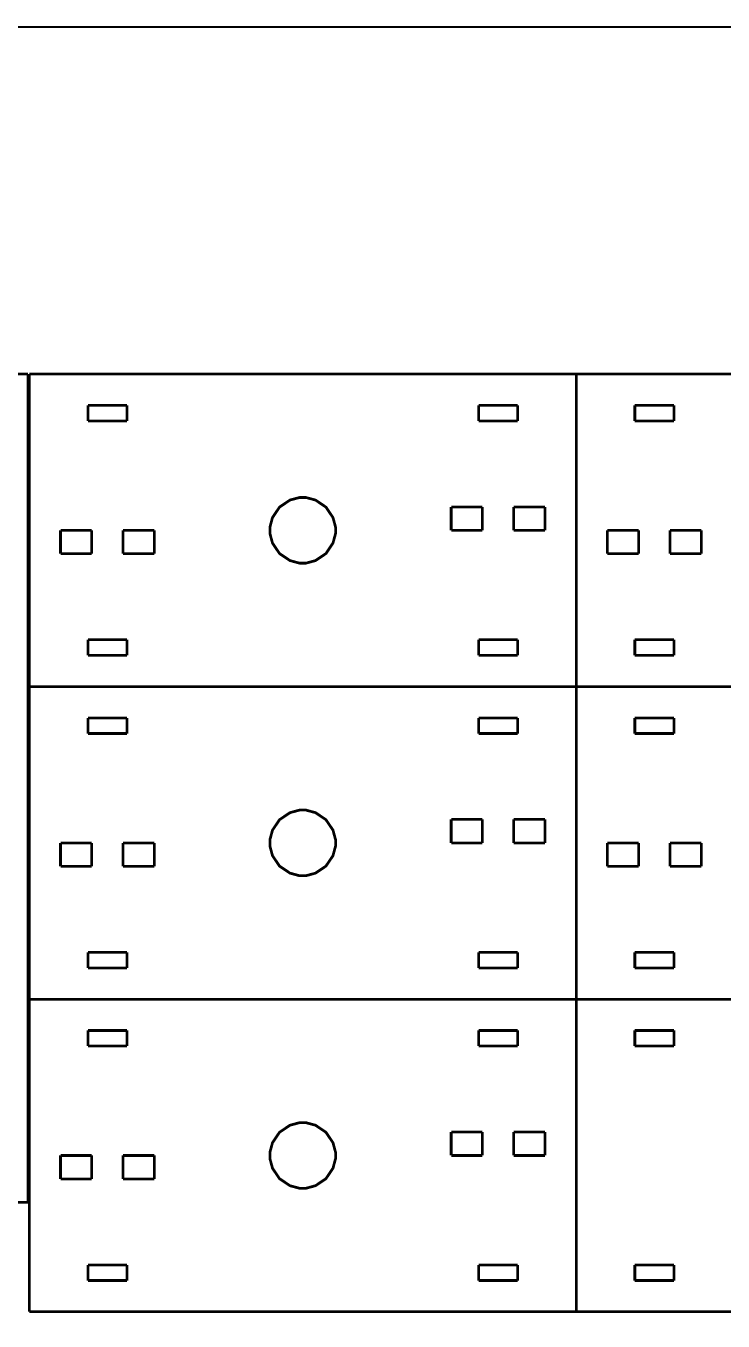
# Model space of a CAD drawing. Extents: x 0 to 19.7, y 0 to 19.7.
# Drawn here: x 4.15 to 7.66, y 13.17 to 19.7 of the extents above; entities that cross this region are included whole.
import ezdxf

# ---------------------------------------------------------------- set-up
doc = ezdxf.new("R2010")
doc.units = 0
doc.layers.get('0').update_dxf_attribs({"linetype": 'CONTINUOUS'})

msp = doc.modelspace()

# ---------------------------------------------------------------- linework, layer by layer
at = {"color": 0}
for points, const_width in [([(0.00553, 19.6907), (19.6906, 19.6907), (19.6906, 0.00559), (0.00553, 0.00559), (0.00553, 19.6907)], 0.01111), ([(5.38021, 17.1549), (5.38021, 17.1387), (5.39318, 17.0906), (5.4286, 17.0379), (5.48118, 17.0025), (5.52946, 16.9894), (5.54557, 16.9894), (5.56164, 16.9894), (5.60992, 17.0025), (5.66249, 17.0379), (5.69792, 17.0906), (5.71094, 17.1387), (5.71094, 17.1549), (5.71094, 17.171), (5.69792, 17.2193), (5.66249, 17.2718), (5.60992, 17.3074), (5.56164, 17.3203), (5.54557, 17.3203), (5.52946, 17.3203), (5.48118, 17.3074), (5.4286, 17.2718), (5.39318, 17.2193), (5.38021, 17.171), (5.38021, 17.1549)], 0.01378), ([(5.38021, 15.5801), (5.38021, 15.564), (5.39318, 15.5157), (5.4286, 15.4632), (5.48118, 15.4278), (5.52946, 15.4147), (5.54557, 15.4147), (5.56164, 15.4147), (5.60992, 15.4278), (5.66249, 15.4632), (5.69792, 15.5157), (5.71094, 15.564), (5.71094, 15.5801), (5.71094, 15.5963), (5.69792, 15.6444), (5.66249, 15.6969), (5.60992, 15.7324), (5.56164, 15.7454), (5.54557, 15.7454), (5.52946, 15.7454), (5.48118, 15.7324), (5.4286, 15.6969), (5.39318, 15.6444), (5.38021, 15.5963), (5.38021, 15.5801)], 0.01378), ([(5.38021, 14.0053), (5.38021, 13.9892), (5.39318, 13.941), (5.4286, 13.8884), (5.48118, 13.853), (5.52946, 13.84), (5.54557, 13.84), (5.56164, 13.84), (5.60992, 13.853), (5.66249, 13.8884), (5.69792, 13.941), (5.71094, 13.9892), (5.71094, 14.0053), (5.71094, 14.0214), (5.69792, 14.0697), (5.66249, 14.1222), (5.60992, 14.1576), (5.56164, 14.1706), (5.54557, 14.1706), (5.52946, 14.1706), (5.48118, 14.1576), (5.4286, 14.1222), (5.39318, 14.0697), (5.38021, 14.0214), (5.38021, 14.0053)], 0.01378)]:
    msp.add_lwpolyline(points, close=True, dxfattribs=dict(at, const_width=const_width))
at = {"color": 0, "const_width": 0.01378}
for points in [[(4.16075, 17.9419), (4.00325, 17.9419)], [(4.16075, 17.9419), (4.16075, 13.7688)], [(4.16764, 16.3675), (4.16764, 17.9424)], [(4.16764, 17.9424), (6.9235, 17.9424)], [(6.9235, 17.9424), (6.9235, 16.3675)], [(6.9235, 16.3675), (6.9235, 17.9424)], [(6.9235, 17.9424), (9.67942, 17.9424)], [(4.46289, 17.7847), (4.65972, 17.7847)], [(4.46289, 17.7061), (4.46289, 17.7847)], [(4.65972, 17.7847), (4.65972, 17.7061)], [(6.43143, 17.7847), (6.62825, 17.7847)], [(6.43143, 17.7061), (6.43143, 17.7847)], [(6.62825, 17.7847), (6.62825, 17.7061)], [(7.21881, 17.7847), (7.41564, 17.7847)], [(7.21881, 17.7061), (7.21881, 17.7847)], [(7.41564, 17.7847), (7.41564, 17.7061)], [(4.65972, 17.7061), (4.46289, 17.7061)], [(6.62825, 17.7061), (6.43143, 17.7061)], [(7.41564, 17.7061), (7.21881, 17.7061)], [(6.29362, 17.2729), (6.45107, 17.2729)], [(6.29362, 17.1549), (6.29362, 17.2729)], [(6.45107, 17.2729), (6.45107, 17.1549)], [(6.60856, 17.2729), (6.76606, 17.2729)], [(6.60856, 17.1549), (6.60856, 17.2729)], [(6.76606, 17.2729), (6.76606, 17.1549)], [(4.32508, 17.1549), (4.48258, 17.1549)], [(4.32508, 17.0367), (4.32508, 17.1549)], [(4.48258, 17.1549), (4.48258, 17.0367)], [(4.64008, 17.1549), (4.79753, 17.1549)], [(4.64008, 17.0367), (4.64008, 17.1549)], [(4.79753, 17.1549), (4.79753, 17.0367)], [(6.45107, 17.1549), (6.29362, 17.1549)], [(6.76606, 17.1549), (6.60856, 17.1549)], [(7.081, 17.1549), (7.2385, 17.1549)], [(7.081, 17.0367), (7.081, 17.1549)], [(7.2385, 17.1549), (7.2385, 17.0367)], [(7.39594, 17.1549), (7.55344, 17.1549)], [(7.39594, 17.0367), (7.39594, 17.1549)], [(7.55344, 17.1549), (7.55344, 17.0367)], [(4.48258, 17.0367), (4.32508, 17.0367)], [(4.79753, 17.0367), (4.64008, 17.0367)], [(7.2385, 17.0367), (7.081, 17.0367)], [(7.55344, 17.0367), (7.39594, 17.0367)], [(4.46289, 16.6036), (4.65972, 16.6036)], [(4.46289, 16.5249), (4.46289, 16.6036)], [(4.65972, 16.6036), (4.65972, 16.5249)], [(6.43143, 16.6036), (6.62825, 16.6036)], [(6.43143, 16.5249), (6.43143, 16.6036)], [(6.62825, 16.6036), (6.62825, 16.5249)], [(7.21881, 16.6036), (7.41564, 16.6036)], [(7.21881, 16.5249), (7.21881, 16.6036)], [(7.41564, 16.6036), (7.41564, 16.5249)], [(4.65972, 16.5249), (4.46289, 16.5249)], [(6.62825, 16.5249), (6.43143, 16.5249)], [(7.41564, 16.5249), (7.21881, 16.5249)], [(6.9235, 16.3675), (4.16764, 16.3675)], [(4.16764, 14.7926), (4.16764, 16.3675)], [(4.16764, 16.3675), (6.9235, 16.3675)], [(6.9235, 16.3675), (6.9235, 14.7926)], [(9.67942, 16.3675), (6.9235, 16.3675)], [(6.9235, 14.7926), (6.9235, 16.3675)], [(6.9235, 16.3675), (9.67942, 16.3675)], [(4.46289, 16.21), (4.65972, 16.21)], [(4.46289, 16.1312), (4.46289, 16.21)], [(4.65972, 16.21), (4.65972, 16.1312)], [(6.43143, 16.21), (6.62825, 16.21)], [(6.43143, 16.1312), (6.43143, 16.21)], [(6.62825, 16.21), (6.62825, 16.1312)], [(7.21881, 16.21), (7.41564, 16.21)], [(7.21881, 16.1312), (7.21881, 16.21)], [(7.41564, 16.21), (7.41564, 16.1312)], [(4.65972, 16.1312), (4.46289, 16.1312)], [(6.62825, 16.1312), (6.43143, 16.1312)], [(7.41564, 16.1312), (7.21881, 16.1312)], [(6.29362, 15.6982), (6.45107, 15.6982)], [(6.29362, 15.5801), (6.29362, 15.6982)], [(6.45107, 15.6982), (6.45107, 15.5801)], [(6.60856, 15.6982), (6.76606, 15.6982)], [(6.60856, 15.5801), (6.60856, 15.6982)], [(6.76606, 15.6982), (6.76606, 15.5801)], [(4.32508, 15.5801), (4.48258, 15.5801)], [(4.32508, 15.4619), (4.32508, 15.5801)], [(4.48258, 15.5801), (4.48258, 15.4619)], [(4.64008, 15.5801), (4.79753, 15.5801)], [(4.64008, 15.4619), (4.64008, 15.5801)], [(4.79753, 15.5801), (4.79753, 15.4619)], [(6.45107, 15.5801), (6.29362, 15.5801)], [(6.76606, 15.5801), (6.60856, 15.5801)], [(7.081, 15.5801), (7.2385, 15.5801)], [(7.081, 15.4619), (7.081, 15.5801)], [(7.2385, 15.5801), (7.2385, 15.4619)], [(7.39594, 15.5801), (7.55344, 15.5801)], [(7.39594, 15.4619), (7.39594, 15.5801)], [(7.55344, 15.5801), (7.55344, 15.4619)], [(4.48258, 15.4619), (4.32508, 15.4619)], [(4.79753, 15.4619), (4.64008, 15.4619)], [(7.2385, 15.4619), (7.081, 15.4619)], [(7.55344, 15.4619), (7.39594, 15.4619)], [(4.46289, 15.0289), (4.65972, 15.0289)], [(4.46289, 14.9501), (4.46289, 15.0289)], [(4.65972, 15.0289), (4.65972, 14.9501)], [(6.43143, 15.0289), (6.62825, 15.0289)], [(6.43143, 14.9501), (6.43143, 15.0289)], [(6.62825, 15.0289), (6.62825, 14.9501)], [(7.21881, 15.0289), (7.41564, 15.0289)], [(7.21881, 14.9501), (7.21881, 15.0289)], [(7.41564, 15.0289), (7.41564, 14.9501)], [(4.65972, 14.9501), (4.46289, 14.9501)], [(6.62825, 14.9501), (6.43143, 14.9501)], [(7.41564, 14.9501), (7.21881, 14.9501)], [(6.9235, 14.7926), (4.16764, 14.7926)], [(4.16764, 13.2178), (4.16764, 14.7926)], [(4.16764, 14.7926), (6.9235, 14.7926)], [(9.67942, 14.7926), (6.9235, 14.7926)], [(6.9235, 14.7926), (6.9235, 13.2178)], [(6.9235, 13.2178), (6.9235, 14.7926)], [(6.9235, 14.7926), (9.67942, 14.7926)], [(4.46289, 14.6351), (4.65972, 14.6351)], [(4.46289, 14.5564), (4.46289, 14.6351)], [(4.65972, 14.6351), (4.65972, 14.5564)], [(6.43143, 14.6351), (6.62825, 14.6351)], [(6.43143, 14.5564), (6.43143, 14.6351)], [(6.62825, 14.6351), (6.62825, 14.5564)], [(7.21881, 14.6351), (7.41564, 14.6351)], [(7.21881, 14.5564), (7.21881, 14.6351)], [(7.41564, 14.6351), (7.41564, 14.5564)], [(4.65972, 14.5564), (4.46289, 14.5564)], [(6.62825, 14.5564), (6.43143, 14.5564)], [(7.41564, 14.5564), (7.21881, 14.5564)], [(6.29362, 14.1235), (6.45107, 14.1235)], [(6.29362, 14.0053), (6.29362, 14.1235)], [(6.45107, 14.1235), (6.45107, 14.0053)], [(6.60856, 14.1235), (6.76606, 14.1235)], [(6.60856, 14.0053), (6.60856, 14.1235)], [(6.76606, 14.1235), (6.76606, 14.0053)], [(4.32508, 14.0053), (4.48258, 14.0053)], [(4.32508, 13.8872), (4.32508, 14.0053)], [(4.48258, 14.0053), (4.48258, 13.8872)], [(4.64008, 14.0053), (4.79753, 14.0053)], [(4.64008, 13.8872), (4.64008, 14.0053)], [(4.79753, 14.0053), (4.79753, 13.8872)], [(6.45107, 14.0053), (6.29362, 14.0053)], [(6.76606, 14.0053), (6.60856, 14.0053)], [(4.48258, 13.8872), (4.32508, 13.8872)], [(4.79753, 13.8872), (4.64008, 13.8872)], [(4.16075, 13.7688), (4.00325, 13.7688)], [(4.46289, 13.454), (4.65972, 13.454)], [(4.46289, 13.3753), (4.46289, 13.454)], [(4.65972, 13.454), (4.65972, 13.3753)], [(6.43143, 13.454), (6.62825, 13.454)], [(6.43143, 13.3753), (6.43143, 13.454)], [(6.62825, 13.454), (6.62825, 13.3753)], [(7.21881, 13.454), (7.41564, 13.454)], [(7.21881, 13.3753), (7.21881, 13.454)], [(7.41564, 13.454), (7.41564, 13.3753)], [(4.65972, 13.3753), (4.46289, 13.3753)], [(6.62825, 13.3753), (6.43143, 13.3753)], [(7.41564, 13.3753), (7.21881, 13.3753)], [(6.9235, 13.2178), (4.16764, 13.2178)], [(9.67942, 13.2178), (6.9235, 13.2178)]]:
    msp.add_lwpolyline(points, dxfattribs=at)

doc.saveas('drawing.dxf')
